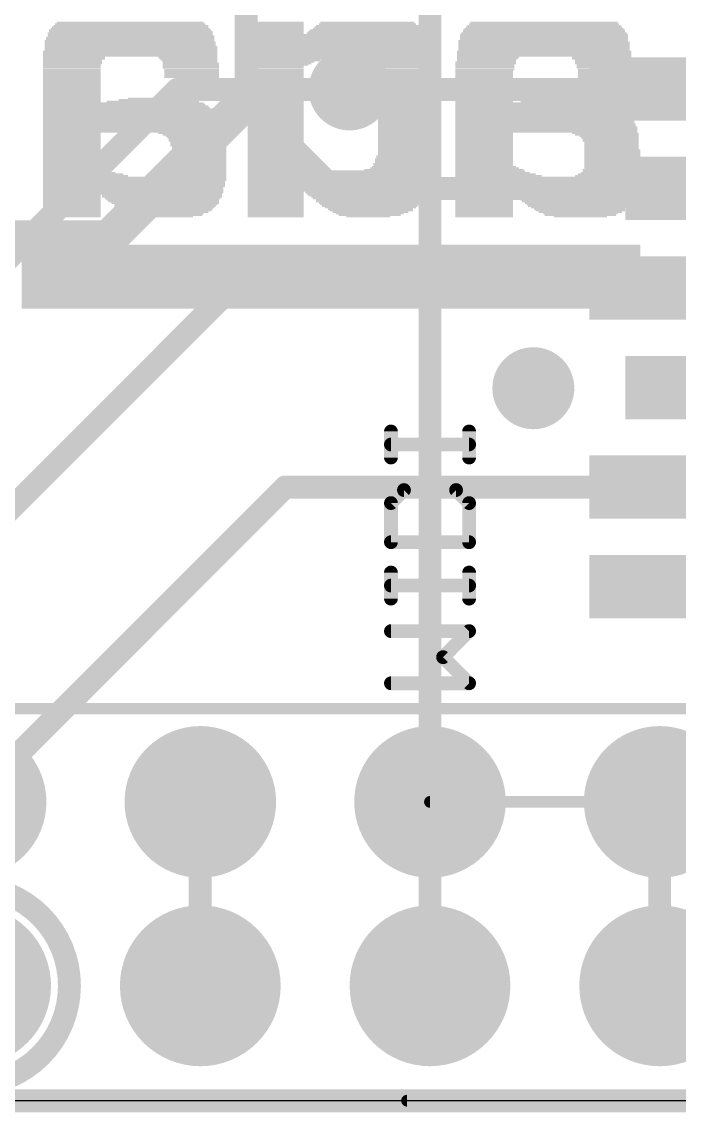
# Model space of a CAD drawing. Extents: x -11.9 to 58.8, y -5.3 to 30.8.
# Drawn here: x 37.4 to 44.67, y -0.13 to 11.92 of the extents above; entities that cross this region are included whole.
import ezdxf

# ---------------------------------------------------------------- set-up
doc = ezdxf.new("R2010")
doc.units = 0
for name, color, linetype in [('1', 12, 'CONTINUOUS'), ('16', 132, 'CONTINUOUS'), ('17', 110, 'CONTINUOUS'), ('18', 110, 'CONTINUOUS'), ('20', 53, 'CONTINUOUS'), ('21', 40, 'CONTINUOUS'), ('22', 6, 'CONTINUOUS'), ('47', 253, 'CONTINUOUS')]:
    doc.layers.add(name, color=color, linetype=linetype)

# ---------------------------------------------------------------- blocks, each defined once
blk = doc.blocks.new('RECT')
blk.add_solid([(-0.5, -0.5), (0.5, -0.5), (-0.5, 0.5), (0.5, 0.5)])
blk = doc.blocks.new('ROUNDP')
at = {"const_width": 0.5}
blk.add_lwpolyline([(0, -0.25, 1), (0, 0.25, 1), (0, -0.25)], format="xyb", dxfattribs=at)
blk = doc.blocks.new('ROUNDV')
at = {"const_width": 0.5}
blk.add_lwpolyline([(0, -0.25, 1), (0, 0.25, 1), (0, -0.25)], format="xyb", dxfattribs=at)

msp = doc.modelspace()

# ---------------------------------------------------------------- linework, layer by layer
at = {"layer": '1'}
for points, const_width in [([(39.878, 11.049), (39.878, 14.605)], 0.254), ([(38.354, 9.525), (39.878, 11.049)], 0.4064), ([(41.021, 11.176), (44.4165, 11.176)], 0.254), ([(44.4165, 11.176), (44.422, 11.1815)], 0.254), ([(40.8455, 10.0815), (39.878, 11.049)], 0.254), ([(40.8455, 10.0815), (44.822, 10.0815)], 0.254), ([(34.925, 9.525), (38.354, 9.525)], 0.4064), ([(35.56, 4.826), (39.7155, 8.9815)], 0.254), ([(39.7155, 8.9815), (44.422, 8.9815)], 0.254), ([(36.83, 3.302), (40.3095, 6.7815)], 0.254), ([(40.3095, 6.7815), (44.422, 6.7815)], 0.254), ([(44.422, 6.7815), (46.6855, 6.7815)], 0.254), ([(19.05, 0), (50.8, 0)], 0.254)]:
    msp.add_lwpolyline(points, dxfattribs=dict(at, const_width=const_width))
for points, const_width in [([(39.9498, 10.9772, 1), (39.8062, 11.1208)], 0.2032), ([(41.021, 11.2395, 1), (41.021, 11.1125)], 0.127), ([(44.3716, 11.2209, 1), (44.4614, 11.1311)], 0.127), ([(44.4669, 11.1366, 1), (44.3771, 11.2264)], 0.127), ([(44.4165, 11.1125, 1), (44.4165, 11.2395)], 0.127), ([(39.9229, 11.0939, 1), (39.8331, 11.0041)], 0.127), ([(39.8145, 11.049, 1), (39.9415, 11.049)], 0.127), ([(40.8455, 10.145, 1), (40.8455, 10.018)], 0.127), ([(40.8006, 10.0366, 1), (40.8904, 10.1264)], 0.127), ([(38.2822, 9.5968, 1), (38.4258, 9.4532)], 0.2032), ([(38.354, 9.4234, 1), (38.354, 9.6266)], 0.2032), ([(39.7155, 9.045, 1), (39.7155, 8.918)], 0.127), ([(39.7604, 8.9366, 1), (39.6706, 9.0264)], 0.127), ([(44.422, 8.918, 1), (44.422, 9.045)], 0.127), ([(40.3095, 6.845, 1), (40.3095, 6.718)], 0.127), ([(40.3544, 6.7366, 1), (40.2646, 6.8264)], 0.127), ([(44.422, 6.845, 1), (44.422, 6.718)], 0.127), ([(44.422, 6.718, 1), (44.422, 6.845)], 0.127)]:
    msp.add_lwpolyline(points, format="xyb", dxfattribs=dict(at, const_width=const_width))
at = {"layer": '16', "const_width": 0.254}
for points in [[(41.91, 12.192), (41.91, 3.302)], [(34.29, 6.35), (39.116, 11.176)], [(39.116, 11.176), (41.021, 11.176)], [(39.37, 3.302), (39.37, 1.27)], [(41.91, 3.302), (41.91, 1.27)], [(44.45, 3.302), (44.45, 1.27)], [(50.8, 0), (0, 0)]]:
    msp.add_lwpolyline(points, dxfattribs=at)
at = {"layer": '16', "const_width": 0.127}
for points in [[(39.116, 11.2395, 1), (39.116, 11.1125)], [(39.1609, 11.1311, 1), (39.0711, 11.2209)], [(41.021, 11.1125, 1), (41.021, 11.2395)], [(39.4335, 3.302, 1), (39.3065, 3.302)], [(41.9735, 3.302, 1), (41.8465, 3.302)], [(44.5135, 3.302, 1), (44.3865, 3.302)], [(41.8465, 3.302, 1), (41.9735, 3.302)], [(39.3065, 1.27, 1), (39.4335, 1.27)], [(41.8465, 1.27, 1), (41.9735, 1.27)], [(44.3865, 1.27, 1), (44.5135, 1.27)]]:
    msp.add_lwpolyline(points, format="xyb", dxfattribs=at)
at = {"layer": '20'}
msp.add_line((48.26, 0), (2.54, 0), dxfattribs=at)
at = {"layer": '21', "const_width": 0.127}
msp.add_lwpolyline([(34.182, 4.3315), (46.132, 4.3315)], dxfattribs=at)
at = {"layer": '21', "const_width": 0.254}
msp.add_lwpolyline([(36.83, 0.1775, 1), (36.83, 2.3625, 1), (36.83, 0.1775)], format="xyb", dxfattribs=at)
at = {"layer": '22', "const_width": 0.1524}
for points in [[(41.4782, 7.1077), (41.4782, 7.3958)], [(42.3425, 7.1077), (42.3425, 7.3958)], [(41.4782, 7.2518), (42.3425, 7.2518)], [(41.4782, 6.6044), (41.6223, 6.7484)], [(41.6223, 6.7484), (42.1985, 6.7484)], [(42.1985, 6.7484), (42.3425, 6.6044)], [(41.4782, 6.1722), (41.4782, 6.6044)], [(42.3425, 6.6044), (42.3425, 6.1722)], [(42.3425, 6.1722), (41.4782, 6.1722)], [(41.4782, 5.5485), (41.4782, 5.8366)], [(42.3425, 5.5485), (42.3425, 5.8366)], [(41.4782, 5.6926), (42.3425, 5.6926)], [(42.3425, 5.1892), (41.4782, 5.1892)], [(42.0544, 4.9011), (42.3425, 5.1892)], [(42.3425, 4.613), (42.0544, 4.9011)], [(41.4782, 4.613), (42.3425, 4.613)]]:
    msp.add_lwpolyline(points, dxfattribs=at)
at = {"layer": '22', "const_width": 0.0762}
for points in [[(41.5163, 7.3958, 1), (41.4401, 7.3958)], [(42.3806, 7.3958, 1), (42.3044, 7.3958)], [(41.4782, 7.2899, 1), (41.4782, 7.2137)], [(42.3425, 7.2137, 1), (42.3425, 7.2899)], [(41.4401, 7.1077, 1), (41.5163, 7.1077)], [(42.3044, 7.1077, 1), (42.3806, 7.1077)], [(41.6223, 6.7865, 1), (41.6223, 6.7103)], [(41.6492, 6.7215, 1), (41.5953, 6.7754)], [(42.2254, 6.7754, 1), (42.1715, 6.7215)], [(42.1985, 6.7103, 1), (42.1985, 6.7865)], [(41.5163, 6.6044, 1), (41.4401, 6.6044)], [(41.4513, 6.6313, 1), (41.5051, 6.5774)], [(42.3806, 6.6044, 1), (42.3044, 6.6044)], [(42.3156, 6.5774, 1), (42.3695, 6.6313)], [(41.4782, 6.2103, 1), (41.4782, 6.1341)], [(41.4401, 6.1722, 1), (41.5163, 6.1722)], [(42.3044, 6.1722, 1), (42.3806, 6.1722)], [(42.3425, 6.1341, 1), (42.3425, 6.2103)], [(41.5163, 5.8366, 1), (41.4401, 5.8366)], [(42.3806, 5.8366, 1), (42.3044, 5.8366)], [(41.4782, 5.7307, 1), (41.4782, 5.6545)], [(42.3425, 5.6545, 1), (42.3425, 5.7307)], [(41.4401, 5.5485, 1), (41.5163, 5.5485)], [(42.3044, 5.5485, 1), (42.3806, 5.5485)], [(41.4782, 5.2273, 1), (41.4782, 5.1511)], [(42.3695, 5.1623, 1), (42.3156, 5.2162)], [(42.3425, 5.1511, 1), (42.3425, 5.2273)], [(42.0814, 4.9281, 1), (42.0275, 4.8742)], [(42.0275, 4.9281, 1), (42.0814, 4.8742)], [(41.4782, 4.6511, 1), (41.4782, 4.5749)], [(42.3156, 4.5861, 1), (42.3695, 4.6399)], [(42.3425, 4.5749, 1), (42.3425, 4.6511)]]:
    msp.add_lwpolyline(points, format="xyb", dxfattribs=at)
at = {"layer": '47', "const_width": 0.13}
for points in [[(41.91, 3.302), (58.719, 3.302)], [(41.656, 0), (58.719, 0)]]:
    msp.add_lwpolyline(points, dxfattribs=at)
at = {"layer": '47', "const_width": 0.065}
for points in [[(41.91, 3.3345, 1), (41.91, 3.2695)], [(41.656, 0.0325, 1), (41.656, -0.0325)]]:
    msp.add_lwpolyline(points, format="xyb", dxfattribs=at)

# ---------------------------------------------------------------- block references
at = {"layer": '1', "xscale": 0.7, "yscale": 1.5, "rotation": 90}
for p in [(44.422, 11.1815), (44.822, 10.0815), (44.422, 8.9815), (44.822, 7.8815), (44.422, 6.7815), (44.422, 5.6815)]:
    msp.add_blockref('RECT', p, dxfattribs=at)
at = {"layer": '17', "xscale": 1.6764, "yscale": 1.6764, "rotation": 270}
for p in [(36.83, 3.302), (36.83, 3.302), (39.37, 3.302), (39.37, 3.302), (41.91, 3.302), (41.91, 3.302), (44.45, 3.302), (44.45, 3.302)]:
    msp.add_blockref('ROUNDP', p, dxfattribs=at)
at = {"layer": '17', "xscale": 1.778, "yscale": 1.778}
for p in [(36.83, 1.27), (36.83, 1.27), (39.37, 1.27), (39.37, 1.27), (41.91, 1.27), (41.91, 1.27), (44.45, 1.27), (44.45, 1.27)]:
    msp.add_blockref('ROUNDP', p, dxfattribs=at)
at = {"layer": '18', "xscale": 0.9064, "yscale": 0.9064}
for p in [(41.021, 11.176), (41.021, 11.176), (43.053, 7.874), (43.053, 7.874)]:
    msp.add_blockref('ROUNDV', p, dxfattribs=at)
at = {"layer": '22', "rotation": 180}
for p, xscale, yscale in [((38.5943, 11.8308), 1.7938, 0.0168), ((38.6027, 11.814), 1.8105, 0.0167), ((38.5943, 11.8476), 1.7602, 0.0168), ((38.5943, 11.8643), 1.7267, 0.0167), ((38.6027, 11.8811), 1.7099, 0.0168), ((38.5943, 11.8979), 1.6596, 0.0168), ((38.5943, 11.9146), 1.6261, 0.0167), ((40.2037, 11.9146), 0.6203, 0.0167), ((40.2037, 11.8979), 0.6203, 0.0168), ((40.2037, 11.8811), 0.6203, 0.0168), ((40.2037, 11.8643), 0.6203, 0.0167), ((40.2037, 11.8476), 0.6203, 0.0168), ((40.2037, 11.8308), 0.6203, 0.0168), ((40.2037, 11.814), 0.6203, 0.0167), ((41.1928, 11.814), 1.2573, 0.0167), ((41.2011, 11.8308), 1.2406, 0.0168), ((41.2095, 11.8476), 1.1903, 0.0168), ((41.2095, 11.8643), 1.1567, 0.0167), ((41.2178, 11.8811), 1.1399, 0.0168), ((41.2178, 11.8979), 1.0729, 0.0168), ((41.2178, 11.9146), 1.0393, 0.0167), ((43.1709, 11.8308), 1.7937, 0.0168), ((43.1709, 11.814), 1.7937, 0.0167), ((43.1709, 11.8476), 1.7603, 0.0168), ((43.1709, 11.8643), 1.7267, 0.0167), ((43.1709, 11.8811), 1.6931, 0.0168), ((43.1709, 11.8979), 1.6597, 0.0168), ((43.1709, 11.9146), 1.6261, 0.0167), ((38.5859, 11.7134), 1.8776, 0.0167), ((38.5943, 11.6967), 1.8943, 0.0168), ((38.5943, 11.747), 1.8608, 0.0168), ((38.5943, 11.7302), 1.8608, 0.0168), ((38.5943, 11.7973), 1.8273, 0.0168), ((38.5943, 11.7805), 1.8273, 0.0168), ((38.6027, 11.7637), 1.8441, 0.0167), ((40.2037, 11.7973), 0.6203, 0.0168), ((40.8742, 11.7805), 1.9614, 0.0168), ((40.8826, 11.7637), 1.9781, 0.0167), ((40.8826, 11.747), 1.9781, 0.0168), ((40.891, 11.7302), 1.9949, 0.0168), ((40.891, 11.7134), 1.9949, 0.0167), ((40.891, 11.6967), 1.9949, 0.0168), ((41.1927, 11.7973), 1.2908, 0.0168), ((43.1625, 11.7134), 1.8776, 0.0167), ((43.1709, 11.6967), 1.8943, 0.0168), ((43.1709, 11.7805), 1.8608, 0.0168), ((43.1709, 11.7637), 1.8608, 0.0167), ((43.1709, 11.747), 1.8608, 0.0168), ((43.1709, 11.7302), 1.8608, 0.0168), ((43.1709, 11.7973), 1.8273, 0.0168), ((38.5943, 11.5961), 1.9278, 0.0168), ((38.5943, 11.5793), 1.9278, 0.0167), ((38.5943, 11.5626), 1.9278, 0.0168), ((38.5943, 11.6799), 1.8943, 0.0167), ((38.5943, 11.6632), 1.8943, 0.0168), ((38.6027, 11.6464), 1.9111, 0.0168), ((38.6027, 11.6296), 1.9111, 0.0167), ((38.6027, 11.6129), 1.9111, 0.0168), ((40.891, 11.6799), 1.9949, 0.0167), ((40.8994, 11.6632), 2.0117, 0.0168), ((40.8994, 11.6464), 2.0117, 0.0168), ((40.9077, 11.6296), 2.0284, 0.0167), ((40.9077, 11.6129), 2.0284, 0.0168), ((40.9077, 11.5961), 2.0284, 0.0168), ((40.9077, 11.5793), 2.0284, 0.0167), ((40.9077, 11.5626), 2.0284, 0.0168), ((43.1709, 11.5961), 1.9279, 0.0168), ((43.1709, 11.5793), 1.9279, 0.0167), ((43.1709, 11.5626), 1.9279, 0.0168), ((43.1709, 11.6799), 1.8943, 0.0167), ((43.1709, 11.6632), 1.8943, 0.0168), ((43.1709, 11.6464), 1.8943, 0.0168), ((43.1709, 11.6296), 1.8943, 0.0167), ((43.1709, 11.6129), 1.8943, 0.0168), ((37.974, 11.529), 0.6873, 0.0167), ((37.974, 11.5123), 0.6873, 0.0168), ((38.5943, 11.5458), 1.9278, 0.0168), ((37.9573, 11.4955), 0.6537, 0.0167), ((37.9573, 11.4788), 0.6537, 0.0168), ((37.9573, 11.462), 0.6537, 0.0168), ((37.9489, 11.4452), 0.637, 0.0167), ((39.2313, 11.529), 0.6538, 0.0167), ((39.2397, 11.5123), 0.637, 0.0168), ((39.248, 11.4955), 0.6203, 0.0167), ((39.2649, 11.462), 0.6203, 0.0168), ((39.2649, 11.4452), 0.6203, 0.0167), ((39.2565, 11.4788), 0.6035, 0.0168), ((40.9161, 11.5458), 2.0452, 0.0168), ((40.9161, 11.529), 2.0452, 0.0167), ((40.3461, 11.5123), 0.9052, 0.0168), ((40.2623, 11.4788), 0.7376, 0.0168), ((40.2288, 11.4452), 0.6706, 0.0167), ((40.2959, 11.4955), 0.8047, 0.0167), ((40.2456, 11.462), 0.7041, 0.0168), ((41.5363, 11.5123), 0.8047, 0.0168), ((41.5866, 11.4955), 0.7041, 0.0167), ((41.5951, 11.4788), 0.6873, 0.0168), ((41.6034, 11.462), 0.6706, 0.0168), ((41.6118, 11.4452), 0.6538, 0.0167), ((42.5254, 11.4788), 0.6705, 0.0168), ((42.5254, 11.462), 0.6705, 0.0168), ((42.5171, 11.4452), 0.6538, 0.0167), ((42.5422, 11.5123), 0.6706, 0.0168), ((42.5338, 11.4955), 0.6538, 0.0167), ((43.1709, 11.5458), 1.9279, 0.0168), ((42.5506, 11.529), 0.6873, 0.0167), ((43.8079, 11.529), 0.6538, 0.0167), ((43.8079, 11.5123), 0.6538, 0.0168), ((43.8247, 11.4955), 0.6203, 0.0167), ((43.8247, 11.4788), 0.6203, 0.0168), ((43.833, 11.462), 0.637, 0.0168), ((43.8414, 11.4452), 0.6202, 0.0167), ((37.9489, 11.4285), 0.637, 0.0168), ((37.9489, 11.4117), 0.637, 0.0168), ((37.9489, 11.3949), 0.637, 0.0167), ((37.9489, 11.3782), 0.637, 0.0168), ((37.9489, 11.3614), 0.637, 0.0168), ((37.9489, 11.3446), 0.637, 0.0167), ((37.9489, 11.3279), 0.637, 0.0168), ((39.2649, 11.4285), 0.6203, 0.0168), ((39.2649, 11.4117), 0.6203, 0.0168), ((39.2733, 11.3949), 0.6035, 0.0167), ((39.2733, 11.3782), 0.6035, 0.0168), ((39.2733, 11.3614), 0.6035, 0.0168), ((39.2733, 11.3446), 0.6035, 0.0167), ((39.2733, 11.3279), 0.6035, 0.0168), ((40.2037, 11.4285), 0.6203, 0.0168), ((40.2037, 11.4117), 0.6203, 0.0168), ((40.2037, 11.3949), 0.6203, 0.0167), ((40.2037, 11.3782), 0.6203, 0.0168), ((40.2037, 11.3614), 0.6203, 0.0168), ((40.2037, 11.3446), 0.6203, 0.0167), ((40.2037, 11.3279), 0.6203, 0.0168), ((41.6286, 11.4285), 0.6538, 0.0168), ((41.6286, 11.4117), 0.6538, 0.0168), ((41.6286, 11.3949), 0.6538, 0.0167), ((41.6369, 11.3782), 0.6371, 0.0168), ((41.6369, 11.3614), 0.6371, 0.0168), ((41.6369, 11.3446), 0.6371, 0.0167), ((41.6537, 11.3279), 0.637, 0.0168), ((42.5171, 11.4285), 0.6538, 0.0168), ((42.5171, 11.4117), 0.6538, 0.0168), ((42.5171, 11.3949), 0.6538, 0.0167), ((42.5087, 11.3782), 0.637, 0.0168), ((42.5087, 11.3614), 0.637, 0.0168), ((42.5087, 11.3446), 0.637, 0.0167), ((42.5087, 11.3279), 0.637, 0.0168), ((43.8414, 11.4285), 0.6202, 0.0168), ((43.8414, 11.4117), 0.6202, 0.0168), ((43.8498, 11.3949), 0.6035, 0.0167), ((43.8498, 11.3782), 0.6035, 0.0168), ((43.8498, 11.3614), 0.6035, 0.0168), ((43.8498, 11.3446), 0.6035, 0.0167), ((43.8498, 11.3279), 0.6035, 0.0168), ((37.9489, 11.3111), 0.637, 0.0168), ((37.9489, 11.2943), 0.637, 0.0167), ((37.9489, 11.2776), 0.637, 0.0168), ((37.9489, 11.2609), 0.637, 0.0167), ((37.9489, 11.2441), 0.637, 0.0168), ((37.9489, 11.2273), 0.637, 0.0168), ((37.9489, 11.2106), 0.637, 0.0167), ((39.2733, 11.3111), 0.6035, 0.0168), ((40.2037, 11.3111), 0.6203, 0.0168), ((40.2037, 11.2943), 0.6203, 0.0167), ((40.2037, 11.2776), 0.6203, 0.0168), ((40.2037, 11.2609), 0.6203, 0.0167), ((40.2037, 11.2441), 0.6203, 0.0168), ((40.2037, 11.2273), 0.6203, 0.0168), ((40.2037, 11.2106), 0.6203, 0.0167), ((41.6537, 11.3111), 0.637, 0.0168), ((41.6537, 11.2943), 0.637, 0.0167), ((41.6537, 11.2776), 0.637, 0.0168), ((41.6537, 11.2609), 0.637, 0.0167), ((41.6537, 11.2441), 0.637, 0.0168), ((41.6537, 11.2273), 0.637, 0.0168), ((41.6537, 11.2106), 0.637, 0.0167), ((42.5087, 11.3111), 0.637, 0.0168), ((42.5087, 11.2943), 0.637, 0.0167), ((42.5087, 11.2776), 0.637, 0.0168), ((42.5087, 11.2609), 0.637, 0.0167), ((42.5087, 11.2441), 0.637, 0.0168), ((42.5087, 11.2273), 0.637, 0.0168), ((42.5087, 11.2106), 0.637, 0.0167), ((43.8498, 11.3111), 0.6035, 0.0168), ((37.9489, 11.1938), 0.637, 0.0168), ((37.9489, 11.177), 0.637, 0.0168), ((37.9489, 11.1603), 0.637, 0.0167), ((37.9489, 11.1435), 0.637, 0.0168), ((37.9489, 11.1267), 0.637, 0.0168), ((37.9489, 11.11), 0.637, 0.0167), ((37.9489, 11.0932), 0.637, 0.0168), ((40.2037, 11.1938), 0.6203, 0.0168), ((40.2037, 11.177), 0.6203, 0.0168), ((40.2037, 11.1603), 0.6203, 0.0167), ((40.2037, 11.1435), 0.6203, 0.0168), ((40.2037, 11.1267), 0.6203, 0.0168), ((40.2037, 11.11), 0.6203, 0.0167), ((40.2037, 11.0932), 0.6203, 0.0168), ((41.6537, 11.1938), 0.637, 0.0168), ((41.6537, 11.177), 0.637, 0.0168), ((41.6537, 11.1603), 0.637, 0.0167), ((41.6537, 11.1435), 0.637, 0.0168), ((41.6537, 11.1267), 0.637, 0.0168), ((41.6537, 11.11), 0.637, 0.0167), ((41.6537, 11.0932), 0.637, 0.0168), ((42.5087, 11.1938), 0.637, 0.0168), ((42.5087, 11.177), 0.637, 0.0168), ((42.5087, 11.1603), 0.637, 0.0167), ((42.5087, 11.1435), 0.637, 0.0168), ((42.5087, 11.1267), 0.637, 0.0168), ((42.5087, 11.11), 0.637, 0.0167), ((42.5087, 11.0932), 0.637, 0.0168), ((37.9489, 11.0765), 0.637, 0.0167), ((37.9489, 11.0597), 0.637, 0.0168), ((37.9489, 11.0429), 0.637, 0.0168), ((38.5273, 11.0094), 1.7937, 0.0168), ((38.544, 10.9926), 1.8272, 0.0168), ((38.5524, 10.9759), 1.844, 0.0167), ((38.5189, 11.0262), 1.7769, 0.0167), ((38.5692, 10.9591), 1.8775, 0.0168), ((38.8457, 11.0429), 1.0226, 0.0168), ((38.8709, 11.0597), 0.8046, 0.0168), ((38.8877, 11.0765), 0.6371, 0.0167), ((40.2037, 11.0765), 0.6203, 0.0167), ((40.2037, 11.0597), 0.6203, 0.0168), ((40.2037, 11.0429), 0.6203, 0.0168), ((40.2037, 11.0262), 0.6203, 0.0167), ((40.2037, 11.0094), 0.6203, 0.0168), ((40.2037, 10.9926), 0.6203, 0.0168), ((40.2037, 10.9759), 0.6203, 0.0167), ((40.2037, 10.9591), 0.6203, 0.0168), ((41.6537, 11.0765), 0.637, 0.0167), ((41.6537, 11.0597), 0.637, 0.0168), ((41.6537, 11.0429), 0.637, 0.0168), ((41.6537, 11.0262), 0.637, 0.0167), ((41.6537, 11.0094), 0.637, 0.0168), ((41.6537, 10.9926), 0.637, 0.0168), ((41.6537, 10.9759), 0.637, 0.0167), ((41.6537, 10.9591), 0.637, 0.0168), ((43.0954, 11.0094), 1.8105, 0.0168), ((42.5087, 11.0765), 0.637, 0.0167), ((42.5087, 11.0597), 0.637, 0.0168), ((42.5087, 11.0429), 0.637, 0.0168), ((43.0787, 11.0262), 1.7769, 0.0167), ((43.1122, 10.9926), 1.844, 0.0168), ((43.1206, 10.9759), 1.8608, 0.0167), ((43.129, 10.9591), 1.8775, 0.0168), ((43.4139, 11.0429), 1.0059, 0.0168), ((43.4475, 11.0597), 0.8047, 0.0168), ((43.4558, 11.0765), 0.6538, 0.0167), ((38.611, 10.8418), 1.9613, 0.0167), ((38.5776, 10.9423), 1.8943, 0.0168), ((38.5776, 10.9256), 1.8943, 0.0167), ((38.5859, 10.9088), 1.911, 0.0168), ((38.5943, 10.892), 1.9278, 0.0168), ((38.6027, 10.8753), 1.9446, 0.0167), ((38.6027, 10.8585), 1.9446, 0.0168), ((40.2037, 10.9423), 0.6203, 0.0168), ((40.2037, 10.9256), 0.6203, 0.0167), ((40.2037, 10.9088), 0.6203, 0.0168), ((40.2037, 10.892), 0.6203, 0.0168), ((40.2037, 10.8753), 0.6203, 0.0167), ((40.2037, 10.8585), 0.6203, 0.0168), ((40.2037, 10.8418), 0.6203, 0.0167), ((41.6537, 10.9423), 0.637, 0.0168), ((41.6537, 10.9256), 0.637, 0.0167), ((41.6537, 10.9088), 0.637, 0.0168), ((41.6537, 10.892), 0.637, 0.0168), ((41.6537, 10.8753), 0.637, 0.0167), ((41.6537, 10.8585), 0.637, 0.0168), ((41.6537, 10.8418), 0.637, 0.0167), ((43.1457, 10.9423), 1.9111, 0.0168), ((43.1457, 10.9256), 1.9111, 0.0167), ((43.1541, 10.9088), 1.9278, 0.0168), ((43.1625, 10.892), 1.9446, 0.0168), ((43.1793, 10.8418), 1.9781, 0.0167), ((43.1709, 10.8753), 1.9613, 0.0167), ((43.1709, 10.8585), 1.9613, 0.0168), ((38.611, 10.825), 1.9613, 0.0168), ((38.6279, 10.7579), 1.9949, 0.0168), ((38.6279, 10.7412), 1.9949, 0.0167), ((38.6279, 10.7244), 1.9949, 0.0168), ((38.6195, 10.8082), 1.9781, 0.0168), ((38.6195, 10.7915), 1.9781, 0.0167), ((38.6195, 10.7747), 1.9781, 0.0168), ((40.2037, 10.825), 0.6203, 0.0168), ((40.2037, 10.8082), 0.6203, 0.0168), ((40.2037, 10.7915), 0.6203, 0.0167), ((40.2037, 10.7747), 0.6203, 0.0168), ((40.2037, 10.7579), 0.6203, 0.0168), ((40.2037, 10.7412), 0.6203, 0.0167), ((40.2037, 10.7244), 0.6203, 0.0168), ((41.6537, 10.825), 0.637, 0.0168), ((41.6537, 10.8082), 0.637, 0.0168), ((41.6537, 10.7915), 0.637, 0.0167), ((41.6537, 10.7747), 0.637, 0.0168), ((41.6537, 10.7579), 0.637, 0.0168), ((41.6537, 10.7412), 0.637, 0.0167), ((41.6537, 10.7244), 0.637, 0.0168), ((43.1793, 10.825), 1.9781, 0.0168), ((43.1793, 10.8082), 1.9781, 0.0168), ((43.1877, 10.7915), 1.9949, 0.0167), ((43.1877, 10.7747), 1.9949, 0.0168), ((43.196, 10.7579), 2.0116, 0.0168), ((43.196, 10.7412), 2.0116, 0.0167), ((43.196, 10.7244), 2.0116, 0.0168), ((38.6279, 10.7076), 1.9949, 0.0168), ((37.9489, 10.6909), 0.637, 0.0167), ((37.9489, 10.6741), 0.637, 0.0168), ((37.9489, 10.6574), 0.637, 0.0167), ((37.9489, 10.6406), 0.637, 0.0168), ((37.9489, 10.6238), 0.637, 0.0168), ((37.9489, 10.6071), 0.637, 0.0167), ((39.2732, 10.6909), 0.7376, 0.0167), ((39.2983, 10.6741), 0.6873, 0.0168), ((39.3151, 10.6574), 0.6538, 0.0167), ((39.3235, 10.6406), 0.637, 0.0168), ((39.3403, 10.6238), 0.637, 0.0168), ((39.3403, 10.6071), 0.637, 0.0167), ((40.2037, 10.7076), 0.6203, 0.0168), ((40.2037, 10.6909), 0.6203, 0.0167), ((40.2037, 10.6741), 0.6203, 0.0168), ((40.2037, 10.6574), 0.6203, 0.0167), ((40.2037, 10.6406), 0.6203, 0.0168), ((40.2037, 10.6238), 0.6203, 0.0168), ((40.2037, 10.6071), 0.6203, 0.0167), ((41.6537, 10.7076), 0.637, 0.0168), ((41.6537, 10.6909), 0.637, 0.0167), ((41.6537, 10.6741), 0.637, 0.0168), ((41.6537, 10.6574), 0.637, 0.0167), ((41.6537, 10.6406), 0.637, 0.0168), ((41.6537, 10.6238), 0.637, 0.0168), ((41.6537, 10.6071), 0.637, 0.0167), ((43.196, 10.7076), 2.0116, 0.0168), ((42.5087, 10.6909), 0.637, 0.0167), ((42.5087, 10.6741), 0.637, 0.0168), ((42.5087, 10.6574), 0.637, 0.0167), ((42.5087, 10.6406), 0.637, 0.0168), ((42.5087, 10.6238), 0.637, 0.0168), ((42.5087, 10.6071), 0.637, 0.0167), ((43.8498, 10.6909), 0.7376, 0.0167), ((43.8666, 10.6741), 0.7041, 0.0168), ((43.8917, 10.6574), 0.6538, 0.0167), ((43.9001, 10.6406), 0.637, 0.0168), ((43.9085, 10.6238), 0.6203, 0.0168), ((43.9085, 10.6071), 0.6203, 0.0167), ((37.9489, 10.5903), 0.637, 0.0168), ((37.9489, 10.5735), 0.637, 0.0168), ((37.9489, 10.5568), 0.637, 0.0167), ((37.9489, 10.54), 0.637, 0.0168), ((37.9489, 10.5232), 0.637, 0.0168), ((37.9489, 10.5065), 0.637, 0.0167), ((37.9489, 10.4897), 0.637, 0.0168), ((39.3486, 10.5903), 0.6203, 0.0168), ((39.3486, 10.5735), 0.6203, 0.0168), ((39.3486, 10.5568), 0.6203, 0.0167), ((39.3571, 10.54), 0.6035, 0.0168), ((39.3571, 10.5232), 0.6035, 0.0168), ((39.3571, 10.5065), 0.6035, 0.0167), ((39.3571, 10.4897), 0.6035, 0.0168), ((40.2037, 10.5903), 0.6203, 0.0168), ((40.2037, 10.5735), 0.6203, 0.0168), ((40.2037, 10.5568), 0.6203, 0.0167), ((40.2037, 10.54), 0.6203, 0.0168), ((40.2037, 10.5232), 0.6203, 0.0168), ((40.2037, 10.5065), 0.6203, 0.0167), ((40.2037, 10.4897), 0.6203, 0.0168), ((41.6537, 10.5903), 0.637, 0.0168), ((41.6537, 10.5735), 0.637, 0.0168), ((41.6537, 10.5568), 0.637, 0.0167), ((41.6537, 10.54), 0.637, 0.0168), ((41.6537, 10.5232), 0.637, 0.0168), ((41.6537, 10.5065), 0.637, 0.0167), ((41.6537, 10.4897), 0.637, 0.0168), ((42.5087, 10.5903), 0.637, 0.0168), ((42.5087, 10.5735), 0.637, 0.0168), ((42.5087, 10.5568), 0.637, 0.0167), ((42.5087, 10.54), 0.637, 0.0168), ((42.5087, 10.5232), 0.637, 0.0168), ((42.5087, 10.5065), 0.637, 0.0167), ((42.5087, 10.4897), 0.637, 0.0168), ((43.9169, 10.5903), 0.6035, 0.0168), ((43.9169, 10.5735), 0.6035, 0.0168), ((43.9169, 10.5568), 0.6035, 0.0167), ((43.9169, 10.54), 0.6035, 0.0168), ((43.9169, 10.5232), 0.6035, 0.0168), ((43.9253, 10.5065), 0.6203, 0.0167), ((43.9253, 10.4897), 0.6203, 0.0168), ((37.9489, 10.4729), 0.637, 0.0168), ((37.9489, 10.4562), 0.637, 0.0167), ((37.9489, 10.4394), 0.637, 0.0168), ((37.9489, 10.4227), 0.637, 0.0167), ((37.9489, 10.4059), 0.637, 0.0168), ((37.9489, 10.3891), 0.637, 0.0168), ((37.9489, 10.3724), 0.637, 0.0167), ((37.9489, 10.3556), 0.637, 0.0168), ((39.3571, 10.4729), 0.6035, 0.0168), ((39.3571, 10.4562), 0.6035, 0.0167), ((39.3571, 10.4394), 0.6035, 0.0168), ((39.3571, 10.4227), 0.6035, 0.0167), ((39.3571, 10.4059), 0.6035, 0.0168), ((39.3571, 10.3891), 0.6035, 0.0168), ((39.3571, 10.3724), 0.6035, 0.0167), ((39.3571, 10.3556), 0.6035, 0.0168), ((40.2037, 10.4729), 0.6203, 0.0168), ((40.2037, 10.4562), 0.6203, 0.0167), ((40.2037, 10.4394), 0.6203, 0.0168), ((40.2037, 10.4227), 0.6203, 0.0167), ((40.2037, 10.4059), 0.6203, 0.0168), ((40.2037, 10.3891), 0.6203, 0.0168), ((40.2037, 10.3724), 0.6203, 0.0167), ((40.2204, 10.3556), 0.6538, 0.0168), ((41.6202, 10.3556), 0.6706, 0.0168), ((41.6286, 10.4059), 0.6538, 0.0168), ((41.6286, 10.3891), 0.6538, 0.0168), ((41.6286, 10.3724), 0.6538, 0.0167), ((41.6369, 10.4394), 0.6371, 0.0168), ((41.6369, 10.4227), 0.6371, 0.0167), ((41.6537, 10.4729), 0.637, 0.0168), ((41.6537, 10.4562), 0.637, 0.0167), ((42.5087, 10.4729), 0.637, 0.0168), ((42.5087, 10.4562), 0.637, 0.0167), ((42.5087, 10.4394), 0.637, 0.0168), ((42.5087, 10.4227), 0.637, 0.0167), ((42.5087, 10.4059), 0.637, 0.0168), ((42.5087, 10.3891), 0.637, 0.0168), ((42.5087, 10.3724), 0.637, 0.0167), ((42.5087, 10.3556), 0.637, 0.0168), ((43.9253, 10.4729), 0.6203, 0.0168), ((43.9253, 10.4562), 0.6203, 0.0167), ((43.9253, 10.4394), 0.6203, 0.0168), ((43.9253, 10.4227), 0.6203, 0.0167), ((43.9253, 10.4059), 0.6203, 0.0168), ((43.9253, 10.3891), 0.6203, 0.0168), ((43.9253, 10.3724), 0.6203, 0.0167), ((43.9253, 10.3556), 0.6203, 0.0168), ((37.974, 10.3053), 0.6873, 0.0168), ((37.9489, 10.3388), 0.637, 0.0168), ((37.9573, 10.3221), 0.6537, 0.0167), ((37.9992, 10.2885), 0.7376, 0.0168), ((38.0076, 10.2718), 0.7543, 0.0167), ((38.0327, 10.255), 0.8046, 0.0168), ((38.0746, 10.2383), 0.8884, 0.0167), ((39.3152, 10.2383), 0.6873, 0.0167), ((39.3319, 10.255), 0.6538, 0.0168), ((39.3403, 10.2885), 0.637, 0.0168), ((39.3403, 10.2718), 0.637, 0.0167), ((39.3486, 10.3388), 0.6203, 0.0168), ((39.3486, 10.3221), 0.6203, 0.0167), ((39.3486, 10.3053), 0.6203, 0.0168), ((40.2539, 10.3221), 0.7208, 0.0167), ((40.2874, 10.3053), 0.7879, 0.0168), ((40.3294, 10.2885), 0.8717, 0.0168), ((40.9161, 10.2718), 2.0452, 0.0167), ((40.9161, 10.255), 2.0452, 0.0168), ((40.9161, 10.2383), 2.0452, 0.0167), ((40.2456, 10.3388), 0.7041, 0.0168), ((41.5615, 10.2885), 0.7544, 0.0168), ((41.5951, 10.3053), 0.6873, 0.0168), ((41.6034, 10.3221), 0.6706, 0.0167), ((41.6202, 10.3388), 0.6706, 0.0168), ((42.5254, 10.3221), 0.6705, 0.0167), ((42.5757, 10.2718), 0.7711, 0.0167), ((42.5087, 10.3388), 0.637, 0.0168), ((42.5422, 10.3053), 0.704, 0.0168), ((42.5674, 10.2885), 0.7543, 0.0168), ((42.6009, 10.255), 0.8214, 0.0168), ((42.6345, 10.2383), 0.8885, 0.0167), ((43.8833, 10.2383), 0.6706, 0.0167), ((43.9085, 10.255), 0.6538, 0.0168), ((43.9169, 10.2885), 0.6371, 0.0168), ((43.9169, 10.2718), 0.6371, 0.0167), ((43.9253, 10.3388), 0.6203, 0.0168), ((43.9253, 10.3221), 0.6203, 0.0167), ((43.9253, 10.3053), 0.6203, 0.0168), ((38.6446, 10.2047), 2.0284, 0.0168), ((38.6446, 10.188), 2.0284, 0.0167), ((38.6446, 10.1712), 2.0284, 0.0168), ((38.6362, 10.1544), 2.0116, 0.0168), ((38.6362, 10.1377), 2.0116, 0.0167), ((38.6362, 10.1209), 2.0116, 0.0168), ((38.0998, 10.2215), 0.9387, 0.0168), ((39.3068, 10.2215), 0.7041, 0.0168), ((40.9161, 10.2215), 2.0452, 0.0168), ((40.9161, 10.2047), 2.0452, 0.0168), ((40.9077, 10.188), 2.0284, 0.0167), ((40.9077, 10.1712), 2.0284, 0.0168), ((40.9077, 10.1544), 2.0284, 0.0168), ((40.9077, 10.1377), 2.0284, 0.0167), ((40.9077, 10.1209), 2.0284, 0.0168), ((42.668, 10.2215), 0.9555, 0.0168), ((43.2044, 10.2047), 2.0284, 0.0168), ((43.2044, 10.188), 2.0284, 0.0167), ((43.2044, 10.1712), 2.0284, 0.0168), ((43.2044, 10.1544), 2.0284, 0.0168), ((43.2044, 10.1377), 2.0284, 0.0167), ((43.2044, 10.1209), 2.0284, 0.0168), ((43.8666, 10.2215), 0.7041, 0.0168), ((38.6362, 10.1041), 2.0116, 0.0168), ((38.6279, 10.0874), 1.9949, 0.0167), ((38.6279, 10.0706), 1.9949, 0.0168), ((38.6279, 10.0538), 1.9949, 0.0168), ((38.6279, 10.0371), 1.9949, 0.0167), ((37.9489, 10.0036), 0.637, 0.0167), ((38.6195, 10.0203), 1.9781, 0.0168), ((38.9463, 10.0036), 1.3244, 0.0167), ((40.8994, 10.1041), 2.0117, 0.0168), ((40.891, 10.0874), 1.9949, 0.0167), ((40.891, 10.0706), 1.9949, 0.0168), ((40.891, 10.0538), 1.9949, 0.0168), ((40.2037, 10.0371), 0.6203, 0.0167), ((40.2037, 10.0203), 0.6203, 0.0168), ((40.2037, 10.0036), 0.6203, 0.0167), ((41.2095, 10.0371), 1.3579, 0.0167), ((41.2095, 10.0203), 1.3243, 0.0168), ((41.2178, 10.0036), 1.3075, 0.0167), ((43.2044, 10.1041), 2.0284, 0.0168), ((43.196, 10.0874), 2.0116, 0.0167), ((43.196, 10.0706), 2.0116, 0.0168), ((43.196, 10.0538), 2.0116, 0.0168), ((43.196, 10.0371), 2.0116, 0.0167), ((43.196, 10.0203), 2.0116, 0.0168), ((42.5087, 10.0036), 0.637, 0.0167), ((43.5229, 10.0036), 1.3244, 0.0167), ((37.9489, 9.9868), 0.637, 0.0168), ((37.9489, 9.97), 0.637, 0.0168), ((37.9489, 9.9533), 0.637, 0.0167), ((37.9489, 9.9365), 0.637, 0.0168), ((37.9489, 9.9197), 0.637, 0.0168), ((37.9489, 9.903), 0.637, 0.0167), ((37.9489, 9.8862), 0.637, 0.0168), ((38.9463, 9.9868), 1.3244, 0.0168), ((38.9547, 9.97), 1.274, 0.0168), ((38.9547, 9.9533), 1.2406, 0.0167), ((38.9631, 9.9365), 1.2238, 0.0168), ((38.9798, 9.9197), 1.1903, 0.0168), ((38.9798, 9.8862), 1.1231, 0.0168), ((38.9883, 9.903), 1.1399, 0.0167), ((40.2037, 9.9868), 0.6203, 0.0168), ((40.2037, 9.97), 0.6203, 0.0168), ((40.2037, 9.9533), 0.6203, 0.0167), ((40.2037, 9.9365), 0.6203, 0.0168), ((40.2037, 9.9197), 0.6203, 0.0168), ((40.2037, 9.903), 0.6203, 0.0167), ((40.2037, 9.8862), 0.6203, 0.0168), ((41.2263, 9.9868), 1.2573, 0.0168), ((41.2262, 9.97), 1.2238, 0.0168), ((41.2347, 9.9533), 1.1735, 0.0167), ((41.2347, 9.9365), 1.1735, 0.0168), ((41.243, 9.9197), 1.1232, 0.0168), ((41.243, 9.903), 1.0896, 0.0167), ((41.243, 9.8862), 1.0562, 0.0168), ((42.5087, 9.9868), 0.637, 0.0168), ((42.5087, 9.97), 0.637, 0.0168), ((42.5087, 9.9533), 0.637, 0.0167), ((42.5087, 9.9365), 0.637, 0.0168), ((42.5087, 9.9197), 0.637, 0.0168), ((42.5087, 9.903), 0.637, 0.0167), ((42.5087, 9.8862), 0.637, 0.0168), ((43.5145, 9.9868), 1.3076, 0.0168), ((43.5313, 9.97), 1.2741, 0.0168), ((43.5313, 9.9533), 1.2405, 0.0167), ((43.5397, 9.9365), 1.2237, 0.0168), ((43.5564, 9.9197), 1.1902, 0.0168), ((43.5481, 9.903), 1.1399, 0.0167), ((43.5564, 9.8862), 1.1232, 0.0168), ((37.9489, 9.8694), 0.637, 0.0168), ((37.9489, 9.8527), 0.637, 0.0167), ((37.9489, 9.8359), 0.637, 0.0168), ((37.9489, 9.8192), 0.637, 0.0167), ((37.9489, 9.8024), 0.637, 0.0168), ((37.9489, 9.7856), 0.637, 0.0168), ((37.9489, 9.7689), 0.637, 0.0167), ((38.9883, 9.8694), 1.0729, 0.0168), ((38.9966, 9.8527), 1.0226, 0.0167), ((38.9967, 9.8359), 0.9891, 0.0168), ((38.9966, 9.8192), 0.922, 0.0167), ((38.9966, 9.8024), 0.8214, 0.0168), ((39.005, 9.7856), 0.7712, 0.0168), ((38.9966, 9.7689), 0.5868, 0.0167), ((40.2037, 9.8694), 0.6203, 0.0168), ((40.2037, 9.8527), 0.6203, 0.0167), ((40.2037, 9.8359), 0.6203, 0.0168), ((40.2037, 9.8192), 0.6203, 0.0167), ((40.2037, 9.8024), 0.6203, 0.0168), ((40.2037, 9.7856), 0.6203, 0.0168), ((40.2037, 9.7689), 0.6203, 0.0167), ((41.2514, 9.8694), 1.0058, 0.0168), ((41.2514, 9.8527), 0.9388, 0.0167), ((41.2598, 9.8359), 0.9221, 0.0168), ((41.2514, 9.8192), 0.8382, 0.0167), ((41.243, 9.8024), 0.7544, 0.0168), ((41.243, 9.7856), 0.6874, 0.0168), ((41.2263, 9.7689), 0.4861, 0.0167), ((42.5087, 9.8694), 0.637, 0.0168), ((42.5087, 9.8527), 0.637, 0.0167), ((42.5087, 9.8359), 0.637, 0.0168), ((42.5087, 9.8192), 0.637, 0.0167), ((42.5087, 9.8024), 0.637, 0.0168), ((42.5087, 9.7856), 0.637, 0.0168), ((42.5087, 9.7689), 0.637, 0.0167), ((43.5648, 9.8694), 1.0729, 0.0168), ((43.5648, 9.8527), 1.0058, 0.0167), ((43.5732, 9.8359), 0.989, 0.0168), ((43.5732, 9.8192), 0.922, 0.0167), ((43.5732, 9.8024), 0.8214, 0.0168), ((43.5732, 9.7856), 0.7879, 0.0168), ((43.5732, 9.7689), 0.5868, 0.0167), ((37.2364, 9.4503), 13.998, 0.0168), ((37.2364, 9.4336), 13.998, 0.0167), ((37.2364, 9.4168), 13.998, 0.0168), ((37.2364, 9.4001), 13.998, 0.0167), ((37.2364, 9.3833), 13.998, 0.0168), ((37.2364, 9.3665), 13.998, 0.0168), ((40.8156, 9.3498), 6.8397, 0.0167), ((40.8156, 9.333), 6.8397, 0.0168), ((40.8156, 9.3162), 6.8397, 0.0168), ((40.8156, 9.2995), 6.8397, 0.0167), ((40.8156, 9.2827), 6.8397, 0.0168), ((40.8156, 9.2659), 6.8397, 0.0168), ((40.8156, 9.2492), 6.8397, 0.0167), ((40.8156, 9.2324), 6.8397, 0.0168), ((40.8156, 9.2156), 6.8397, 0.0168), ((40.8156, 9.1989), 6.8397, 0.0167), ((40.8156, 9.1821), 6.8397, 0.0168), ((40.8156, 9.1654), 6.8397, 0.0167), ((40.8156, 9.1486), 6.8397, 0.0168), ((40.8156, 9.1318), 6.8397, 0.0168), ((40.8156, 9.1151), 6.8397, 0.0167), ((40.8156, 9.0983), 6.8397, 0.0168), ((40.8156, 9.0815), 6.8397, 0.0168), ((40.8156, 9.0648), 6.8397, 0.0167), ((40.8156, 9.048), 6.8397, 0.0168), ((40.8156, 9.0312), 6.8397, 0.0168), ((40.8156, 9.0145), 6.8397, 0.0167), ((40.8156, 8.9977), 6.8397, 0.0168), ((40.8156, 8.9809), 6.8397, 0.0167), ((40.8156, 8.9642), 6.8397, 0.0168), ((40.8156, 8.9474), 6.8397, 0.0168), ((40.8156, 8.9306), 6.8397, 0.0167), ((40.8156, 8.9139), 6.8397, 0.0168), ((40.8156, 8.8971), 6.8397, 0.0168), ((40.8156, 8.8803), 6.8397, 0.0167), ((40.8156, 8.8636), 6.8397, 0.0168), ((40.8156, 8.8468), 6.8397, 0.0168), ((40.8156, 8.83), 6.8397, 0.0167), ((40.8156, 8.8133), 6.8397, 0.0168), ((40.8156, 8.7965), 6.8397, 0.0168), ((40.8156, 8.7797), 6.8397, 0.0167), ((40.8156, 8.763), 6.8397, 0.0168)]:
    msp.add_blockref('RECT', p, dxfattribs=dict(at, xscale=xscale, yscale=yscale))

doc.saveas('drawing.dxf')
